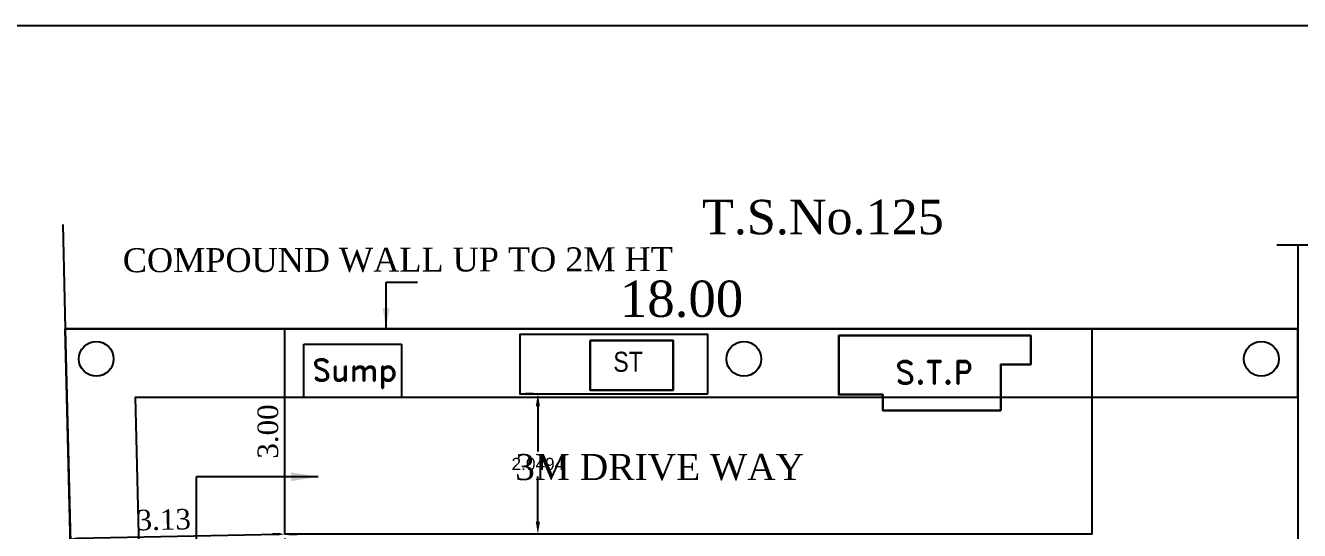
# Model space of a CAD drawing. Header units: metres. Extents: x 3104 to 3209, y 1082 to 1212.
# Drawn here: x 3113.36 to 3131.96, y 1204.63 to 1212.01 of the extents above; entities that cross this region are included whole.
import ezdxf
from ezdxf.enums import TextEntityAlignment as Align

# ---------------------------------------------------------------- set-up
doc = ezdxf.new("R2010")
doc.units = ezdxf.units.M
doc.linetypes.add('ACAD_ISO02W100', pattern=[15, 12, -3])
doc.layers.get('Defpoints').update_dxf_attribs({"lineweight": 0})
for name, color, linetype in [('BLK_1_LVL_0_REAR_SETBACK', 11, 'Continuous'), ('PLOT_BOUNDARY', 70, 'Continuous'), ('RWH', 130, 'Continuous'), ('SEPTIC_TANK', 146, 'Continuous')]:
    doc.layers.add(name, color=color, linetype=linetype)
doc.styles.add('1', font='times.ttf')
doc.styles.add('ANAND', font='times.ttf')
doc.styles.add('ARIAL', font='romand.shx', dxfattribs={"width": 0.85})
doc.styles.add('ATT', font='swissck.ttf', dxfattribs={"height": 12})
doc.styles.get("Standard").update_dxf_attribs({"font": 'arial.ttf'})
doc.styles.add('SUJA', font='times.ttf')
doc.styles.add('TNR', font='times.ttf')
doc.dimstyles.new('Copy of V1', dxfattribs={"dimtxt": 0.3, "dimasz": 0.1, "dimexe": 0.18, "dimexo": 0.0625, "dimgap": 0.09, "dimtad": 1, "dimzin": 0, "dimdsep": 46, "dimtxsty": 'ANAND', "dimcen": 0.09, "dimadec": 0, "dimazin": 0, "dimtfac": 1, "dimtix": 1, "dimtofl": 0, "dimtmove": 2, "dimatfit": 0, "dimfxl": 0, "dimtolj": 1, "dimtzin": 0, "dimarcsym": 0})
doc.dimstyles.new('site1', dxfattribs={"dimtxt": 0.5, "dimasz": 0.09375, "dimexe": 0.2, "dimexo": 5, "dimgap": 0.09, "dimtad": 0, "dimzin": 0, "dimdsep": 46, "dimtxsty": 'SUJA', "dimblk": 'ARCHTICK', "dimcen": 0, "dimse1": 1, "dimse2": 1, "dimsd1": 1, "dimsd2": 1, "dimclrd": 256, "dimclre": 256, "dimclrt": 3, "dimadec": 0, "dimazin": 0, "dimtfac": 1, "dimtofl": 0, "dimtmove": 0, "dimatfit": 3, "dimfxl": 0, "dimtolj": 1, "dimtzin": 0, "dimlwd": -1, "dimlwe": -1, "dimarcsym": 0})
doc.dimstyles.get("Standard").update_dxf_attribs({"dimtxt": 0.18, "dimasz": 0.18, "dimexe": 0.18, "dimexo": 0.0625, "dimgap": 0.09, "dimtad": 0, "dimtih": 1, "dimtoh": 1, "dimdec": 4, "dimzin": 0, "dimdsep": 46, "dimtxsty": 'Standard', "dimcen": 0.09, "dimadec": 0, "dimazin": 0, "dimtfac": 1, "dimtdec": 4, "dimtofl": 0, "dimtmove": 0, "dimatfit": 3, "dimfxl": 0, "dimtolj": 1, "dimtzin": 0, "dimarcsym": 0})
doc.dimstyles.new('V1', dxfattribs={"dimtxt": 0.23, "dimasz": 0.1, "dimexe": 0.18, "dimexo": 0.0625, "dimgap": 0.09, "dimtad": 1, "dimzin": 0, "dimdsep": 46, "dimtxsty": 'Standard', "dimcen": 0.09, "dimadec": 0, "dimazin": 0, "dimtfac": 1, "dimtix": 1, "dimtofl": 0, "dimtmove": 2, "dimatfit": 0, "dimfxl": 0, "dimtolj": 1, "dimtzin": 0, "dimarcsym": 0})

# ---------------------------------------------------------------- blocks, each defined once
blk = doc.blocks.new('*D184')
at = {"layer": 'Defpoints', "color": 0}
for p in [(3131.933, 1208.009), (3113.938, 1207.575), (3131.933, 1207.575)]:
    blk.add_point(p, dxfattribs=at)
at = {"color": 3, "insert": (3122.936, 1208.009), "char_height": 0.53, "attachment_point": 5, "style": 'SUJA'}
blk.add_mtext('\\A1;18.00', dxfattribs=at)
blk = doc.blocks.new('_ArchTick')
at = {"color": 0, "linetype": 'ByBlock', "const_width": 0.15}
blk.add_lwpolyline([(-0.5, -0.5), (0.5, 0.5)], dxfattribs=at)
blk = doc.blocks.new('*D189')
at = {"layer": 'Defpoints', "color": 0}
for p in [(3113.454, 1207.565), (3113.833, 1207.575), (3114.033, 1199.377)]:
    blk.add_point(p, dxfattribs=at)
at = {"color": 3, "insert": (3113.554, 1203.467), "char_height": 0.53, "attachment_point": 5, "rotation": 271.3972, "style": 'SUJA'}
blk.add_mtext('\\A1;8.20', dxfattribs=at)
blk = doc.blocks.new('*D191')
at = {"color": 0, "lineweight": -2}
for p, q in [((3117.203, 1207.575), (3117.321, 1207.575)), ((3117.141, 1204.673), (3117.141, 1207.475)), ((3117.203, 1204.573), (3117.321, 1204.573))]:
    blk.add_line(p, q, dxfattribs=at)
at = {"color": 0}
for points in [[(3117.124, 1207.475), (3117.157, 1207.475), (3117.141, 1207.575)], [(3117.124, 1204.673), (3117.157, 1204.673), (3117.141, 1204.573)]]:
    blk.add_solid(points, dxfattribs=at)
at = {"layer": 'Defpoints', "color": 0}
for p in [(3117.141, 1207.575), (3117.141, 1207.575), (3117.141, 1204.573)]:
    blk.add_point(p, dxfattribs=at)
at = {"color": 0, "insert": (3116.898, 1206.074), "char_height": 0.3, "attachment_point": 5, "rotation": 90, "style": 'ANAND'}
blk.add_mtext('\\A1;3.00', dxfattribs=at)
blk = doc.blocks.new('*D210')
at = {"color": 0, "lineweight": -2}
for p, q in [((3117.041, 1204.571), (3114.113, 1204.511)), ((3114.014, 1204.446), (3114.016, 1204.329)), ((3117.142, 1204.51), (3117.144, 1204.393))]:
    blk.add_line(p, q, dxfattribs=at)
at = {"color": 0}
for points in [[(3117.04, 1204.587), (3117.041, 1204.554), (3117.141, 1204.573)], [(3114.112, 1204.527), (3114.113, 1204.494), (3114.013, 1204.509)]]:
    blk.add_solid(points, dxfattribs=at)
at = {"layer": 'Defpoints', "color": 0}
for p in [(3117.141, 1204.573), (3114.013, 1204.509), (3114.013, 1204.509)]:
    blk.add_point(p, dxfattribs=at)
at = {"color": 0, "insert": (3115.375, 1204.784), "char_height": 0.3, "attachment_point": 5, "rotation": 1.1739, "style": 'ANAND'}
blk.add_mtext('\\A1;3.13', dxfattribs=at)
blk = doc.blocks.new('*D193')
at = {"layer": 'Defpoints', "color": 0}
for p in [(3131.933, 1208.009), (3113.938, 1207.575), (3131.933, 1207.575)]:
    blk.add_point(p, dxfattribs=at)
at = {"color": 3, "insert": (3122.936, 1208.009), "char_height": 0.53, "attachment_point": 5, "style": 'SUJA'}
blk.add_mtext('\\A1;18.00', dxfattribs=at)
blk = doc.blocks.new('*D198')
at = {"layer": 'Defpoints', "color": 0}
for p in [(3113.454, 1207.565), (3113.833, 1207.575), (3114.033, 1199.377)]:
    blk.add_point(p, dxfattribs=at)
at = {"color": 3, "insert": (3113.554, 1203.467), "char_height": 0.53, "attachment_point": 5, "rotation": 271.3972, "style": 'SUJA'}
blk.add_mtext('\\A1;8.20', dxfattribs=at)
blk = doc.blocks.new('*D200')
at = {"color": 0, "lineweight": -2}
for p, q in [((3117.078, 1207.575), (3116.961, 1207.575)), ((3117.141, 1204.673), (3117.141, 1207.475)), ((3117.078, 1204.573), (3116.961, 1204.573))]:
    blk.add_line(p, q, dxfattribs=at)
at = {"color": 0}
for points in [[(3117.124, 1207.475), (3117.157, 1207.475), (3117.141, 1207.575)], [(3117.124, 1204.673), (3117.157, 1204.673), (3117.141, 1204.573)]]:
    blk.add_solid(points, dxfattribs=at)
at = {"layer": 'Defpoints', "color": 0}
for p in [(3117.141, 1207.575), (3117.141, 1207.575), (3117.141, 1204.573)]:
    blk.add_point(p, dxfattribs=at)
at = {"color": 0, "insert": (3116.898, 1206.074), "char_height": 0.3, "attachment_point": 5, "rotation": 90, "style": 'ANAND'}
blk.add_mtext('\\A1;3.00', dxfattribs=at)
blk = doc.blocks.new('*D177')
at = {"layer": 'Defpoints', "color": 0, "linetype": 'ByBlock'}
for p in [(3120.838, 1206.624), (3120.838, 1206.624), (3120.838, 1204.575)]:
    blk.add_point(p, dxfattribs=at)
at = {"layer": 'SEPTIC_TANK', "color": 0, "linetype": 'ByBlock', "lineweight": -2}
for p, q in [((3120.775, 1206.624), (3120.658, 1206.624)), ((3120.838, 1206.444), (3120.838, 1205.781)), ((3120.838, 1204.755), (3120.838, 1205.417)), ((3120.775, 1204.575), (3120.658, 1204.575))]:
    blk.add_line(p, q, dxfattribs=at)
at = {"layer": 'SEPTIC_TANK', "color": 0, "linetype": 'ByBlock'}
for points in [[(3120.808, 1206.444), (3120.868, 1206.444), (3120.838, 1206.624)], [(3120.808, 1204.755), (3120.868, 1204.755), (3120.838, 1204.575)]]:
    blk.add_solid(points, dxfattribs=at)
at = {"layer": 'SEPTIC_TANK', "color": 0, "linetype": 'ByBlock', "insert": (3120.838, 1205.599), "char_height": 0.18, "attachment_point": 5}
blk.add_mtext('\\A1;2.0494', dxfattribs=at)

msp = doc.modelspace()

# ---------------------------------------------------------------- linework, layer by layer
for p, q in [((3113.90079, 1209.09826), (3113.93795, 1207.57471)), ((3113.90079, 1209.09826), (3113.93795, 1207.57471)), ((3131.93334, 1208.80305), (3131.93334, 1178.97886)), ((3131.93334, 1208.80305), (3131.93334, 1178.97886)), ((3131.93334, 1207.57471), (3113.93795, 1207.57471)), ((3114.1379, 1199.37681), (3113.93795, 1207.57471)), ((3114.1379, 1199.37681), (3113.93795, 1207.57471)), ((3113.93795, 1207.57471), (3131.93334, 1207.57471)), ((3131.93334, 1207.57471), (3113.93795, 1207.57471)), ((3114.1379, 1199.37681), (3113.93795, 1207.57471)), ((3114.1379, 1199.37681), (3113.93795, 1207.57471)), ((3113.93795, 1207.57471), (3131.93334, 1207.57471)), ((3131.93334, 1207.57471), (3131.93334, 1178.97886)), ((3131.93334, 1207.57471), (3131.93334, 1178.97886))]:
    msp.add_line(p, q)
at = {"elevation": 0.00001}
msp.add_lwpolyline([(3194.87616, 1180.92988), (3194.87616, 1137.65933), (3103.88993, 1137.65933), (3103.88993, 1212.00905), (3194.87616, 1212.00905), (3194.87616, 1191.54182)], dxfattribs=at)
msp.add_lwpolyline([(3131.62822, 1208.80305), (3134.48034, 1208.80305), (3135.09941, 1209.39959), (3134.50245, 1207.95244), (3135.35367, 1208.76991), (3138.3274, 1208.76991)])
msp.add_lwpolyline([(3131.62822, 1208.80305), (3134.48034, 1208.80305), (3135.09941, 1209.39959), (3134.50245, 1207.95244), (3135.35367, 1208.76991), (3138.3274, 1208.76991)])
msp.add_lwpolyline([(3113.46634, 1181.89418), (3114.1379, 1199.37681), (3113.93795, 1207.57471), (3131.93334, 1207.57471), (3131.93334, 1178.97886)], close=True)
msp.add_lwpolyline([(3113.46634, 1181.89418), (3114.1379, 1199.37681), (3113.93795, 1207.57471), (3131.93334, 1207.57471), (3131.93334, 1178.97886)], close=True)
msp.add_lwpolyline([(3113.46634, 1181.89418), (3114.1379, 1199.37681), (3113.93795, 1207.57471), (3131.93334, 1207.57471), (3131.93334, 1178.97886)], close=True)
msp.add_lwpolyline([(3113.46634, 1181.89418), (3114.1379, 1199.37681), (3113.93795, 1207.57471), (3131.93334, 1207.57471), (3131.93334, 1178.97886)], close=True)
msp.add_lwpolyline([(3113.46634, 1181.89418), (3114.1379, 1199.37681), (3113.93795, 1207.57471), (3131.93334, 1207.57471), (3131.93334, 1178.97886)], close=True)
msp.add_lwpolyline([(3113.46634, 1181.89418), (3114.1379, 1199.37681), (3113.93795, 1207.57471), (3131.93334, 1207.57471), (3131.93334, 1178.97886)], close=True)
msp.add_lwpolyline([(3113.46634, 1181.89418), (3114.1379, 1199.37681), (3113.93795, 1207.57471), (3131.93334, 1207.57471), (3131.93334, 1178.97886)], close=True)
msp.add_lwpolyline([(3113.46634, 1181.89418), (3114.1379, 1199.37681), (3113.93795, 1207.57471), (3131.93334, 1207.57471), (3131.93334, 1178.97886)], close=True)
at = {"linetype": 'ACAD_ISO02W100'}
msp.add_lwpolyline([(3117.4213, 1207.35024), (3118.84467, 1207.35024), (3118.84467, 1206.56981), (3117.4213, 1206.56981)], close=True, dxfattribs=at)
msp.add_lwpolyline([(3117.4213, 1207.35024), (3118.84467, 1207.35024), (3118.84467, 1206.56981), (3117.4213, 1206.56981)], close=True, dxfattribs=at)
at = {"lineweight": 30}
for points in [[(3121.60369, 1207.40628), (3122.81158, 1207.40628), (3122.81158, 1206.67762), (3121.60369, 1206.67762)], [(3121.60369, 1207.40628), (3122.81158, 1207.40628), (3122.81158, 1206.67762), (3121.60369, 1206.67762)], [(3127.59841, 1206.38217), (3125.87441, 1206.38217), (3125.87441, 1206.61299), (3125.23131, 1206.61299), (3125.23131, 1207.47658), (3125.9674, 1207.47658), (3128.03571, 1207.47658), (3128.03571, 1207.05397), (3127.59841, 1207.05397)], [(3127.59841, 1206.38217), (3125.87441, 1206.38217), (3125.87441, 1206.61299), (3125.23131, 1206.61299), (3125.23131, 1207.47658), (3125.9674, 1207.47658), (3128.03571, 1207.47658), (3128.03571, 1207.05397), (3127.59841, 1207.05397)]]:
    msp.add_lwpolyline(points, close=True, dxfattribs=at)
for centre in [(3114.3902, 1207.13506), (3114.3902, 1207.13506), (3123.84655, 1207.13506), (3123.84655, 1207.13506), (3131.40185, 1207.13506), (3131.40185, 1207.13506)]:
    msp.add_circle(centre, 0.25368)
at = {"layer": 'BLK_1_LVL_0_REAR_SETBACK', "linetype": 'ByBlock'}
msp.add_lwpolyline([(3117.14237, 1204.57471), (3117.14237, 1207.57471), (3128.92797, 1207.57471), (3128.92797, 1204.57471)], close=True, dxfattribs=at)
at = {"layer": 'PLOT_BOUNDARY', "color": 70}
msp.add_lwpolyline([(3113.61984, 1185.89021), (3114.1379, 1199.37681), (3113.93795, 1207.57471), (3131.93334, 1207.57471), (3131.93334, 1183.00683)], close=True, dxfattribs=at)
at = {"layer": 'RWH'}
msp.add_lwpolyline([(3115.13837, 1199.3698), (3114.96264, 1206.57471), (3131.93334, 1206.57471), (3131.93334, 1207.57471), (3113.93795, 1207.57471), (3114.1379, 1199.37681), (3113.61984, 1185.89021), (3114.61456, 1185.7336)], close=True, dxfattribs=at)
at = {"layer": 'SEPTIC_TANK', "linetype": 'ByBlock'}
msp.add_lwpolyline([(3123.31794, 1206.62408), (3123.31794, 1207.49362), (3120.57703, 1207.49362), (3120.57703, 1206.62408)], close=True, dxfattribs=at)

# ---------------------------------------------------------------- texts
at = {"style": 'TNR'}
msp.add_text('T.S.No.125', height=0.504, dxfattribs=at).set_placement((3124.99959, 1209.20663), align=Align.MIDDLE)
msp.add_text('T.S.No.125', height=0.504, dxfattribs=at).set_placement((3124.99959, 1209.20663), align=Align.MIDDLE)
at = {"style": '1'}
msp.add_text('COMPOUND WALL UP TO 2M HT', height=0.35, rotation=0.122441, dxfattribs=at).set_placement((3114.77768, 1208.40224))
msp.add_text('COMPOUND WALL UP TO 2M HT', height=0.35, rotation=0.122441, dxfattribs=at).set_placement((3114.77768, 1208.40224))
for s, height, style, p in [('ST', 0.292901, 'ATT', (3121.94005, 1206.94721)), ('ST', 0.292901, 'ATT', (3121.94005, 1206.94721)), ('Sump', 0.317474, 'ARIAL', (3117.54485, 1206.81375, -1.97235)), ('Sump', 0.317474, 'ARIAL', (3117.54485, 1206.81375, -1.97235)), ('3M DRIVE WAY', 0.381, 'TNR', (3120.5066, 1205.36467, -3.65307)), ('3M DRIVE WAY', 0.381, 'TNR', (3120.5066, 1205.36467, -3.65307))]:
    msp.add_text(s, height=height, dxfattribs=dict(style=style)).set_placement(p)
at = {"style": 'ARIAL'}
msp.add_text('S.T.P', height=0.336028, dxfattribs=at).set_placement((3126.62635, 1206.93752), align=Align.MIDDLE_CENTER)
msp.add_text('S.T.P', height=0.336028, dxfattribs=at).set_placement((3126.62635, 1206.93752), align=Align.MIDDLE_CENTER)

# ---------------------------------------------------------------- dimensions: what is measured, and where the dimension line sits
for picture in ['*D184', '*D193']:
    dim = msp.add_linear_dim(base=(3131.93334, 1208.00885), p1=(3113.93795, 1207.57471), p2=(3131.93334, 1207.57471), dimstyle='site1', override={"dimtxt": 0.53})
    dim.commit()
    dim.dimension.update_dxf_attribs({"geometry": picture, "text_midpoint": (3122.93565, 1208.00885)})
for picture in ['*D189', '*D198']:
    dim = msp.add_aligned_dim(p1=(3114.03298, 1199.37681), p2=(3113.83304, 1207.57471), distance=0.37907, dimstyle='site1', override={"dimtxt": 0.53})
    dim.commit()
    dim.dimension.update_dxf_attribs({"geometry": picture, "text_midpoint": (3113.55405, 1203.46652)})
for picture in ['*D191', '*D200']:
    dim = msp.add_aligned_dim(p1=(3117.14055, 1204.57281), p2=(3117.14055, 1207.57471), distance=0, dimstyle='Copy of V1')
    dim.commit()
    dim.dimension.update_dxf_attribs({"geometry": picture, "text_midpoint": (3116.89752, 1206.07376)})
dim = msp.add_linear_dim(base=(3114.01273, 1204.50872), p1=(3117.14055, 1204.57281), p2=(3114.01273, 1204.50872), angle=181.173902, dimstyle='Copy of V1')
dim.commit()
dim.dimension.update_dxf_attribs({"geometry": '*D210', "text_midpoint": (3115.37485, 1204.78374), "dimtype": 161})
at = {"layer": 'SEPTIC_TANK', "color": 1, "linetype": 'ByBlock'}
dim = msp.add_linear_dim(base=(3120.83781, 1206.62408), p1=(3120.83781, 1204.57471), p2=(3120.83781, 1206.62408), angle=90, dimstyle='Standard', dxfattribs=at)
dim.commit()
dim.dimension.update_dxf_attribs({"geometry": '*D177', "text_midpoint": (3120.83781, 1205.5994)})

# ---------------------------------------------------------------- leaders
for points, override in [([(3118.6221, 1207.57471), (3118.6221, 1208.25644), (3119.08104, 1208.25644)], {"dimasz": 0.3, "dimtad": 0, "dimarcsym": 1}), ([(3118.6221, 1207.57471), (3118.6221, 1208.25644), (3119.08104, 1208.25644)], {"dimasz": 0.3, "dimtad": 0, "dimarcsym": 1}), ([(3117.63171, 1205.41278), (3115.84856, 1205.41278), (3115.84856, 1203.56301)], {"dimasz": 0.4, "dimtad": 0}), ([(3117.63171, 1205.41278), (3115.84856, 1205.41278), (3115.84856, 1203.56301)], {"dimasz": 0.4, "dimtad": 0})]:
    msp.add_leader(points, dimstyle='V1', override=override)

doc.saveas('drawing.dxf')
